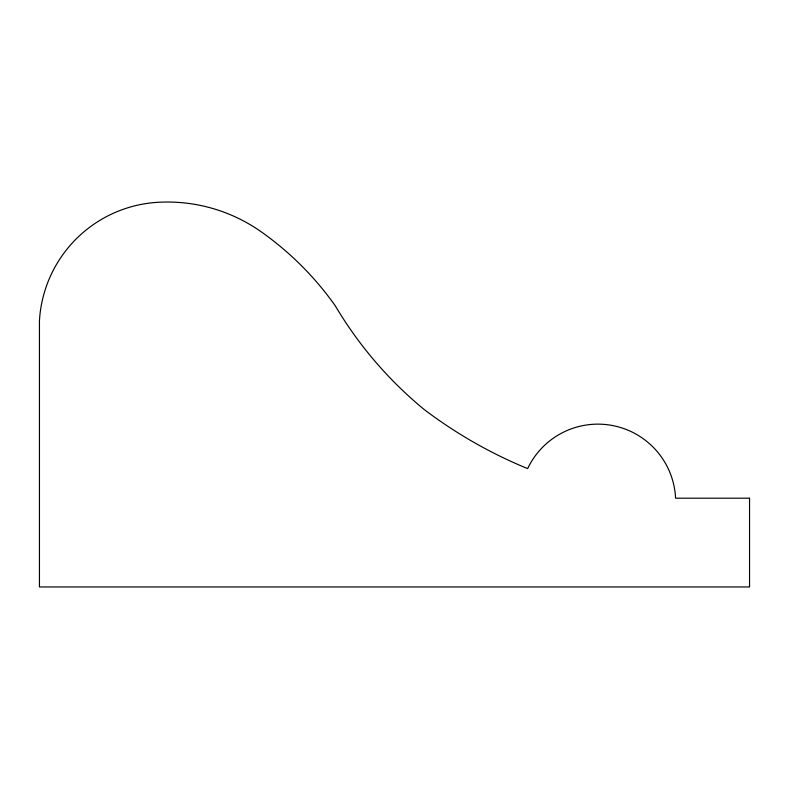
<?xml version="1.0" encoding="UTF-8"?>
<svg xmlns="http://www.w3.org/2000/svg" width="789" height="789" viewBox="0 0 789 789"><rect width="100%" height="100%" fill="white"/><g stroke="black" fill="none" stroke-linecap="round" stroke-linejoin="round"><path stroke-width="1.18" d="M749.55 498.194L675.581 498.194A77.756 77.756 0 0 0 527.644 468.607A460.845 460.845 0 0 1 424.087 409.432A394.786 394.786 0 0 1 335.325 305.876A309.081 309.081 0 0 0 261.356 231.907A162.83 162.83 0 0 0 157.8 202.319A125.964 125.964 0 0 0 39.45 320.669L39.45 586.957L749.55 586.957L749.55 498.194"/></g></svg>
